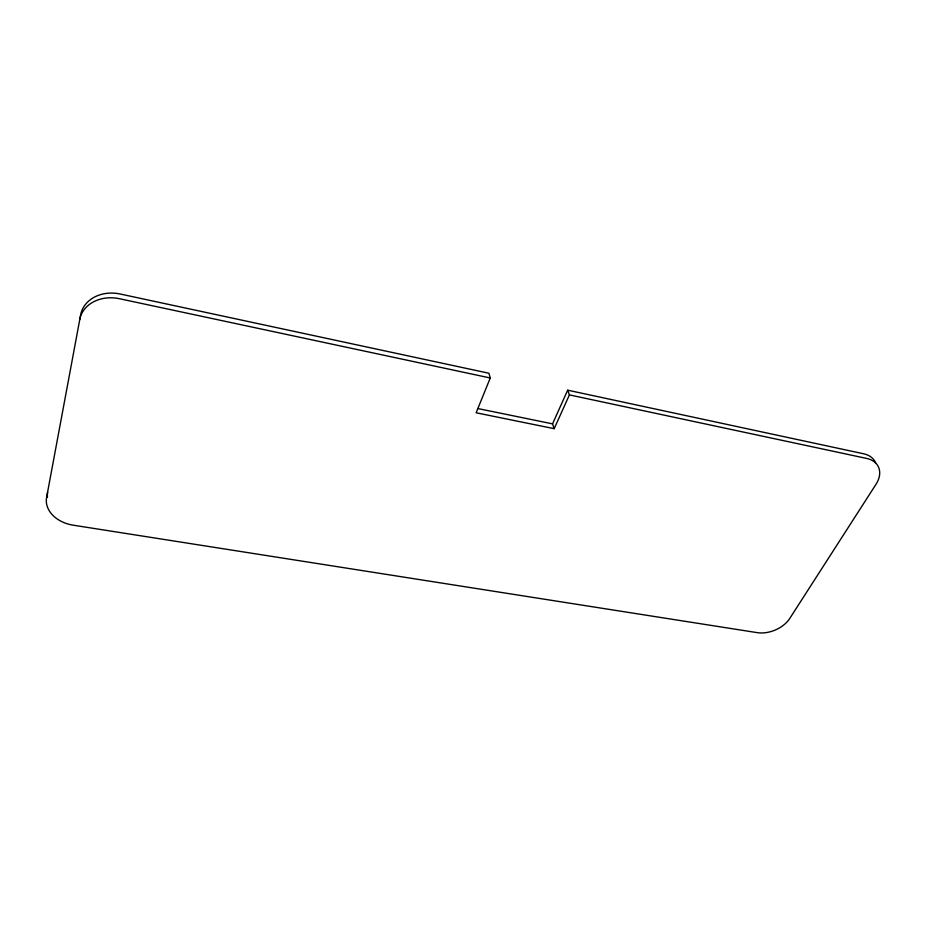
<?xml version="1.0" encoding="UTF-8"?>
<svg xmlns="http://www.w3.org/2000/svg" width="926" height="926" viewBox="0 0 926 926"><rect width="100%" height="100%" fill="white"/><g stroke="black" fill="none" stroke-linecap="round" stroke-linejoin="round"><path stroke-width="1.39" d="M569.409 394.893L866.736 458.439A27.884 19.249 -27.7 0 1 876.031 484.252L789.774 618.429A25.349 16.784 -22.1 0 1 757.213 632.643L73.2 525.181A31.426 23.312 6.4 0 1 46.589 497.505L80.643 314.852A34.25 28.069 12.2 0 1 120.125 293.993L488.928 373.247L490.259 377.982L476.138 412.776L554.176 428.669L569.409 394.893L567.684 390.182L863.703 453.798A27.757 19.226 -27.8 0 1 875.822 463.44M554.176 428.669L552.556 423.865L567.684 390.182M477.723 408.528L552.556 423.865M490.259 377.982L119.396 298.704A34.447 28.162 12 0 0 79.682 319.667M47.457 497.262A31.252 23.266 6.6 0 1 47.654 492.169"/></g></svg>
